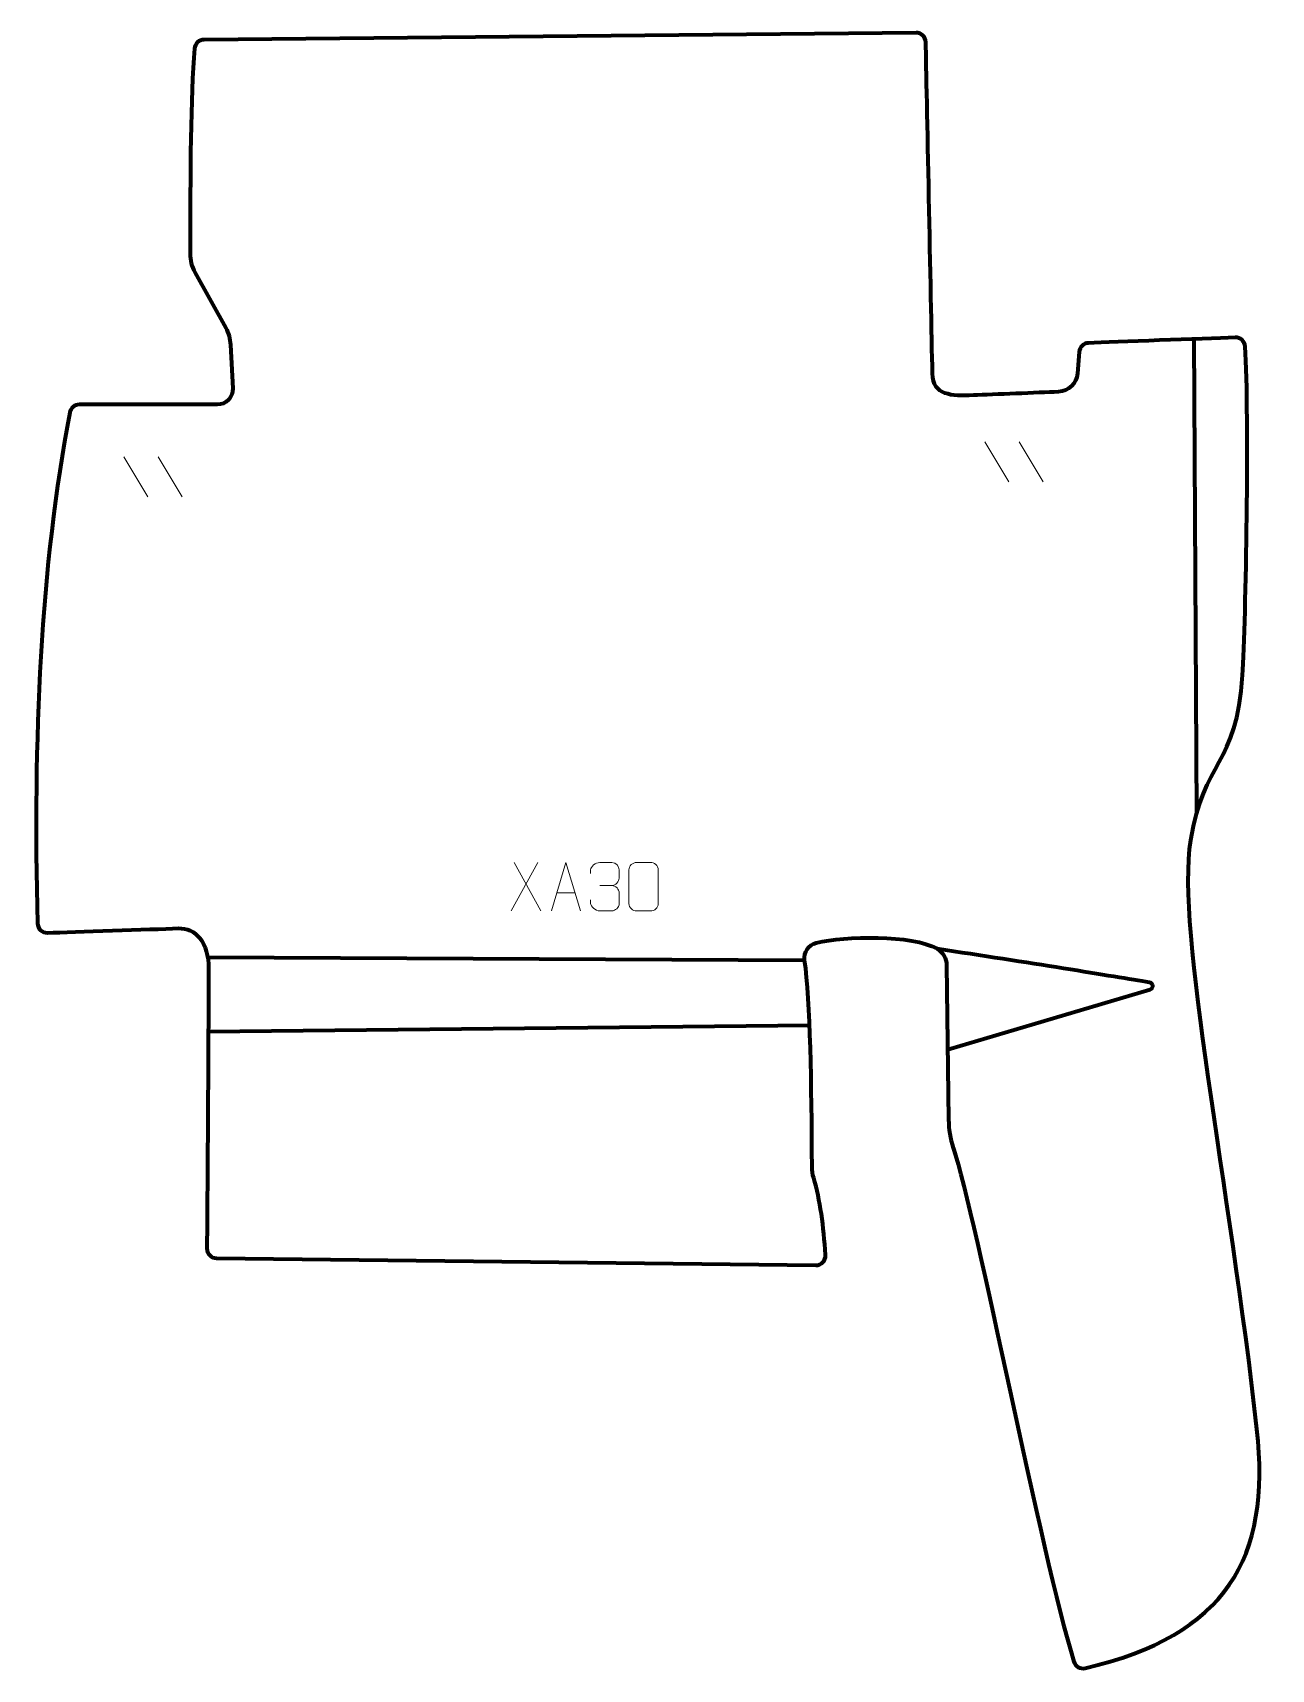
# Model space of a CAD drawing. Header units: millimetres. Extents: x -317 to 322, y -422 to 422.
import ezdxf

# ---------------------------------------------------------------- set-up
doc = ezdxf.new("R2010")
doc.units = ezdxf.units.MM
doc.header["$MEASUREMENT"] = 0
for name, color, linetype in [('layer 1', 7, 'Continuous'), ('layer 2', 7, 'Continuous'), ('layer 3', 7, 'Continuous')]:
    doc.layers.add(name, color=color, linetype=linetype)

msp = doc.modelspace()

# ---------------------------------------------------------------- linework, layer by layer
at = {"layer": 'layer 1', "color": 250, "lineweight": 9}
for points in [[(-270.4203, 203.1419), (-270.4203, 203.1419), (-258.056, 182.5976), (-258.056, 182.5976)], [(-270.4203, 203.1419), (-270.4203, 203.1419), (-258.056, 182.5976), (-258.056, 182.5976)], [(-252.6904, 203.1419), (-252.6904, 203.1419), (-240.3261, 182.5976), (-240.3261, 182.5976)], [(-252.6904, 203.1419), (-252.6904, 203.1419), (-240.3261, 182.5976), (-240.3261, 182.5976)], [(173.912, 210.8614), (173.912, 210.8614), (186.2763, 190.3171), (186.2763, 190.3171)], [(191.6419, 210.8614), (191.6419, 210.8614), (204.0062, 190.3171), (204.0062, 190.3171)], [(-56.7443, -6.1733), (-56.7443, -6.1733), (-70.4849, -31.0691), (-70.4849, -31.0691)], [(-69.0303, -6.1733), (-69.0303, -6.1733), (-55.2897, -31.1268), (-55.2897, -31.1268)], [(-46.9078, -21.8774), (-46.9078, -21.8774), (-37.4121, -21.8774), (-37.4121, -21.8774)], [(-24.8149, -18.1028), (-24.8149, -18.1028), (-18.6185, -18.1028), (-18.6185, -18.1028)]]:
    msp.add_open_spline(points, degree=3, dxfattribs=at)
for points, knots in [([(-49.6304, -31.1268), (-49.6304, -31.1268), (-42.2594, -6.1733), (-42.2594, -6.1733), (-42.2594, -6.1733), (-42.2594, -6.1733), (-34.6895, -31.1268), (-34.6895, -31.1268)], [0, 0, 0, 0, 0.33333333, 0.33333333, 0.33333333, 0.33333333, 1, 1, 1, 1]), ([(-29.5246, -11.8576), (-29.5246, -11.8576), (-29.5246, -10.0004), (-29.5246, -10.0004), (-29.5246, -10.0004), (-29.5389, -8.2585), (-26.8744, -6.1404), (-24.8153, -6.1631), (-24.8153, -6.1631), (-22.7512, -6.1631), (-20.6872, -6.1631), (-18.6235, -6.1631), (-18.6235, -6.1631), (-16.429, -6.1543), (-14.8307, -8.0011), (-14.7863, -9.9132), (-14.7863, -9.9132), (-14.7867, -11.3483), (-14.7867, -12.7834), (-14.7863, -14.2189), (-14.7863, -14.2189), (-14.8349, -15.8724), (-16.4375, -18.1024), (-18.6358, -18.0924), (-18.6358, -18.0924), (-16.4321, -18.1036), (-14.8241, -19.9068), (-14.7701, -21.9663), (-14.7701, -21.9663), (-14.7705, -23.751), (-14.7705, -25.5357), (-14.7701, -27.3208), (-14.7701, -27.3208), (-14.76, -29.3822), (-16.8149, -31.1453), (-18.6358, -31.1372), (-18.6358, -31.1372), (-20.7011, -31.1369), (-22.7663, -31.1369), (-24.8319, -31.1372), (-24.8319, -31.1372), (-27.0005, -31.1257), (-29.5315, -28.7255), (-29.5501, -27.2637), (-29.5501, -27.2637), (-29.5501, -27.2637), (-29.5501, -25.3551), (-29.5501, -25.3551)], [0, 0, 0, 0, 0.07692308, 0.07692308, 0.07692308, 0.07692308, 0.15384615, 0.15384615, 0.15384615, 0.15384615, 0.23076923, 0.23076923, 0.23076923, 0.23076923, 0.30769231, 0.30769231, 0.30769231, 0.30769231, 0.38461538, 0.38461538, 0.38461538, 0.38461538, 0.46153846, 0.46153846, 0.46153846, 0.46153846, 0.53846154, 0.53846154, 0.53846154, 0.53846154, 0.61538462, 0.61538462, 0.61538462, 0.61538462, 0.69230769, 0.69230769, 0.69230769, 0.69230769, 0.76923077, 0.76923077, 0.76923077, 0.76923077, 0.84615385, 0.84615385, 0.84615385, 0.84615385, 1, 1, 1, 1]), ([(-5.7407, -6.1508), (-3.3746, -6.1508), (-1.0081, -6.1508), (1.3584, -6.1508), (1.3584, -6.1508), (3.3389, -6.1152), (5.3649, -7.6095), (5.392, -10.0516), (5.392, -10.0516), (5.3916, -15.809), (5.3916, -21.5668), (5.392, -27.325), (5.392, -27.325), (5.2499, -29.6526), (3.5435, -31.1349), (1.3584, -31.1457), (1.3584, -31.1457), (-1.014, -31.1453), (-3.3864, -31.1453), (-5.7584, -31.1457), (-5.7584, -31.1457), (-7.7169, -31.2513), (-9.7233, -29.3634), (-9.7119, -27.3424), (-9.7119, -27.3424), (-9.7115, -21.5618), (-9.7115, -15.7815), (-9.7119, -10.0017), (-9.7119, -10.0017), (-9.7076, -7.8597), (-7.9305, -6.1372), (-5.7407, -6.1508)], [0, 0, 0, 0, 0.11111111, 0.11111111, 0.11111111, 0.11111111, 0.22222222, 0.22222222, 0.22222222, 0.22222222, 0.33333333, 0.33333333, 0.33333333, 0.33333333, 0.44444444, 0.44444444, 0.44444444, 0.44444444, 0.55555556, 0.55555556, 0.55555556, 0.55555556, 0.66666667, 0.66666667, 0.66666667, 0.66666667, 0.77777778, 0.77777778, 0.77777778, 0.77777778, 1, 1, 1, 1])]:
    msp.add_open_spline(points, degree=3, knots=knots, dxfattribs=at)
at = {"layer": 'layer 2', "color": 230, "lineweight": 200}
msp.add_open_spline([(-222.5939, -210.3112), (-225.3456, -210.2787), (-227.554, -208.034), (-227.5346, -205.2865), (-227.5346, -205.2865), (-227.3797, -183.2231), (-226.7603, -93.7382), (-226.6608, -61.1698), (-226.6608, -61.1698), (-226.6177, -46.9563), (-233.6553, -39.8366), (-242.1682, -40.1241), (-242.1682, -40.1241), (-256.9686, -40.6247), (-295.8878, -41.9402), (-309.7957, -42.4105), (-309.7957, -42.4105), (-312.5692, -42.5039), (-314.8901, -40.3238), (-314.9625, -37.5538), (-314.9625, -37.5538), (-317.4323, 57.493), (-313.4826, 146.7987), (-298.2852, 226.0464), (-298.2852, 226.0464), (-297.8333, 228.4029), (-295.7749, 230.1104), (-293.3718, 230.1104), (-293.3718, 230.1104), (-293.3718, 230.1104), (-222.2373, 230.1104), (-222.2373, 230.1104), (-222.2373, 230.1104), (-217.6607, 230.1104), (-214.0172, 233.9366), (-214.2472, 238.4998), (-214.2472, 238.4998), (-214.2472, 238.4998), (-215.3835, 260.994), (-215.3835, 260.994), (-215.3835, 260.994), (-215.537, 264.0338), (-216.3822, 266.9986), (-217.8547, 269.6624), (-217.8547, 269.6624), (-217.8547, 269.6624), (-233.7403, 298.3944), (-233.7403, 298.3944), (-233.7403, 298.3944), (-235.3772, 301.3556), (-236.2345, 304.6855), (-236.2309, 308.069), (-236.2309, 308.069), (-236.1868, 349.4674), (-235.9498, 389.2074), (-233.9527, 413.8197), (-233.9527, 413.8197), (-233.7438, 416.3953), (-231.6057, 418.3874), (-229.0173, 418.4125), (-229.0173, 418.4125), (-229.0173, 418.4125), (138.42, 421.9995), (138.42, 421.9995), (138.42, 421.9995), (141.1618, 422.0263), (143.4129, 419.8472), (143.4679, 417.1107), (143.4679, 417.1107), (143.9558, 392.7553), (146.1145, 285.0255), (146.9177, 246.1223), (146.9177, 246.1223), (147.1509, 234.8277), (156.6904, 234.4002), (167.9934, 234.9159), (167.9934, 234.9159), (178.9821, 235.4172), (200.9672, 236.2212), (211.9552, 236.7228), (211.9552, 236.7228), (217.1121, 236.9582), (221.2752, 241.0151), (221.6904, 246.1519), (221.6904, 246.1519), (221.6904, 246.1519), (222.5939, 257.3212), (222.5939, 257.3212), (222.5939, 257.3212), (222.7974, 259.84), (224.8527, 261.8096), (227.3821, 261.9077), (227.3821, 261.9077), (241.5553, 262.458), (285.8614, 264.1718), (303.1327, 264.7623), (303.1327, 264.7623), (305.8339, 264.8548), (308.1217, 262.7875), (308.291, 260.094), (308.291, 260.094), (310.5251, 224.552), (308.6953, 118.3063), (306.9212, 90.4337), (306.9212, 90.4337), (303.9367, 43.5509), (286.804, 46.5262), (280.2205, 5.3966), (280.2205, 5.3966), (272.6432, -41.9434), (300.351, -171.8651), (314.3457, -298.4855), (314.3457, -298.4855), (321.7526, -365.5023), (298.3427, -404.9796), (225.7802, -421.8678), (225.7802, -421.8678), (223.2222, -422.4632), (220.6303, -420.9925), (219.8574, -418.4867), (219.8574, -418.4867), (202.9868, -363.8168), (169.776, -190.0444), (157.6284, -153.3428), (157.6284, -153.3428), (156.0741, -148.646), (155.2715, -143.7335), (155.2063, -138.7869), (155.2063, -138.7869), (155.2063, -138.7869), (154.1603, -59.0704), (154.1603, -59.0704), (154.1603, -59.0704), (154.1148, -55.5899), (152.2807, -52.345), (149.2584, -50.6104), (149.2584, -50.6104), (136.3845, -43.2225), (101.7795, -44.0258), (86.9356, -47.6379), (86.9356, -47.6379), (82.9299, -48.613), (80.3228, -52.4681), (80.9187, -56.541), (80.9187, -56.541), (84.0707, -78.0745), (84.4683, -120.2883), (84.7774, -163.1638), (84.7774, -163.1638), (84.7915, -165.1034), (85.0582, -167.0356), (85.6085, -168.8957), (85.6085, -168.8957), (88.9906, -180.3282), (90.7933, -193.8872), (91.6879, -208.67), (91.6879, -208.67), (91.8632, -211.5649), (89.5409, -214.0026), (86.6365, -213.9684), (86.6365, -213.9684), (86.6365, -213.9684), (-222.5939, -210.3112), (-222.5939, -210.3112)], degree=3, knots=[0, 0, 0, 0, 0.02380952, 0.02380952, 0.02380952, 0.02380952, 0.04761905, 0.04761905, 0.04761905, 0.04761905, 0.07142857, 0.07142857, 0.07142857, 0.07142857, 0.0952381, 0.0952381, 0.0952381, 0.0952381, 0.11904762, 0.11904762, 0.11904762, 0.11904762, 0.14285714, 0.14285714, 0.14285714, 0.14285714, 0.16666667, 0.16666667, 0.16666667, 0.16666667, 0.19047619, 0.19047619, 0.19047619, 0.19047619, 0.21428571, 0.21428571, 0.21428571, 0.21428571, 0.23809524, 0.23809524, 0.23809524, 0.23809524, 0.26190476, 0.26190476, 0.26190476, 0.26190476, 0.28571429, 0.28571429, 0.28571429, 0.28571429, 0.30952381, 0.30952381, 0.30952381, 0.30952381, 0.33333333, 0.33333333, 0.33333333, 0.33333333, 0.35714286, 0.35714286, 0.35714286, 0.35714286, 0.38095238, 0.38095238, 0.38095238, 0.38095238, 0.4047619, 0.4047619, 0.4047619, 0.4047619, 0.42857143, 0.42857143, 0.42857143, 0.42857143, 0.45238095, 0.45238095, 0.45238095, 0.45238095, 0.47619048, 0.47619048, 0.47619048, 0.47619048, 0.5, 0.5, 0.5, 0.5, 0.52380952, 0.52380952, 0.52380952, 0.52380952, 0.54761905, 0.54761905, 0.54761905, 0.54761905, 0.57142857, 0.57142857, 0.57142857, 0.57142857, 0.5952381, 0.5952381, 0.5952381, 0.5952381, 0.61904762, 0.61904762, 0.61904762, 0.61904762, 0.64285714, 0.64285714, 0.64285714, 0.64285714, 0.66666667, 0.66666667, 0.66666667, 0.66666667, 0.69047619, 0.69047619, 0.69047619, 0.69047619, 0.71428571, 0.71428571, 0.71428571, 0.71428571, 0.73809524, 0.73809524, 0.73809524, 0.73809524, 0.76190476, 0.76190476, 0.76190476, 0.76190476, 0.78571429, 0.78571429, 0.78571429, 0.78571429, 0.80952381, 0.80952381, 0.80952381, 0.80952381, 0.83333333, 0.83333333, 0.83333333, 0.83333333, 0.85714286, 0.85714286, 0.85714286, 0.85714286, 0.88095238, 0.88095238, 0.88095238, 0.88095238, 0.9047619, 0.9047619, 0.9047619, 0.9047619, 0.92857143, 0.92857143, 0.92857143, 0.92857143, 0.95238095, 0.95238095, 0.95238095, 0.95238095, 1, 1, 1, 1], dxfattribs=at)
at = {"layer": 'layer 3', "color": 142, "lineweight": 200}
for points in [[(283.297, 19.5048), (283.297, 19.5048), (281.966, 263.9943), (281.966, 263.9943)], [(-227.1332, -55.0571), (-227.1332, -55.0571), (80.9186, -56.5412), (80.9186, -56.5412)], [(-226.8182, -93.4437), (-226.8182, -93.4437), (83.509, -90.0154), (83.509, -90.0154)]]:
    msp.add_open_spline(points, degree=3, dxfattribs=at)
msp.add_open_spline([(149.2583, -50.6103), (195.3939, -57.372), (240.5315, -64.84), (258.7962, -67.9077), (258.7962, -67.9077), (260.886, -68.2587), (261.0638, -71.1924), (259.0325, -71.7967), (259.0325, -71.7967), (259.0325, -71.7967), (154.7345, -102.8239), (154.7345, -102.8239)], degree=3, knots=[0, 0, 0, 0, 0.25, 0.25, 0.25, 0.25, 0.5, 0.5, 0.5, 0.5, 1, 1, 1, 1], dxfattribs=at)

doc.saveas('drawing.dxf')
